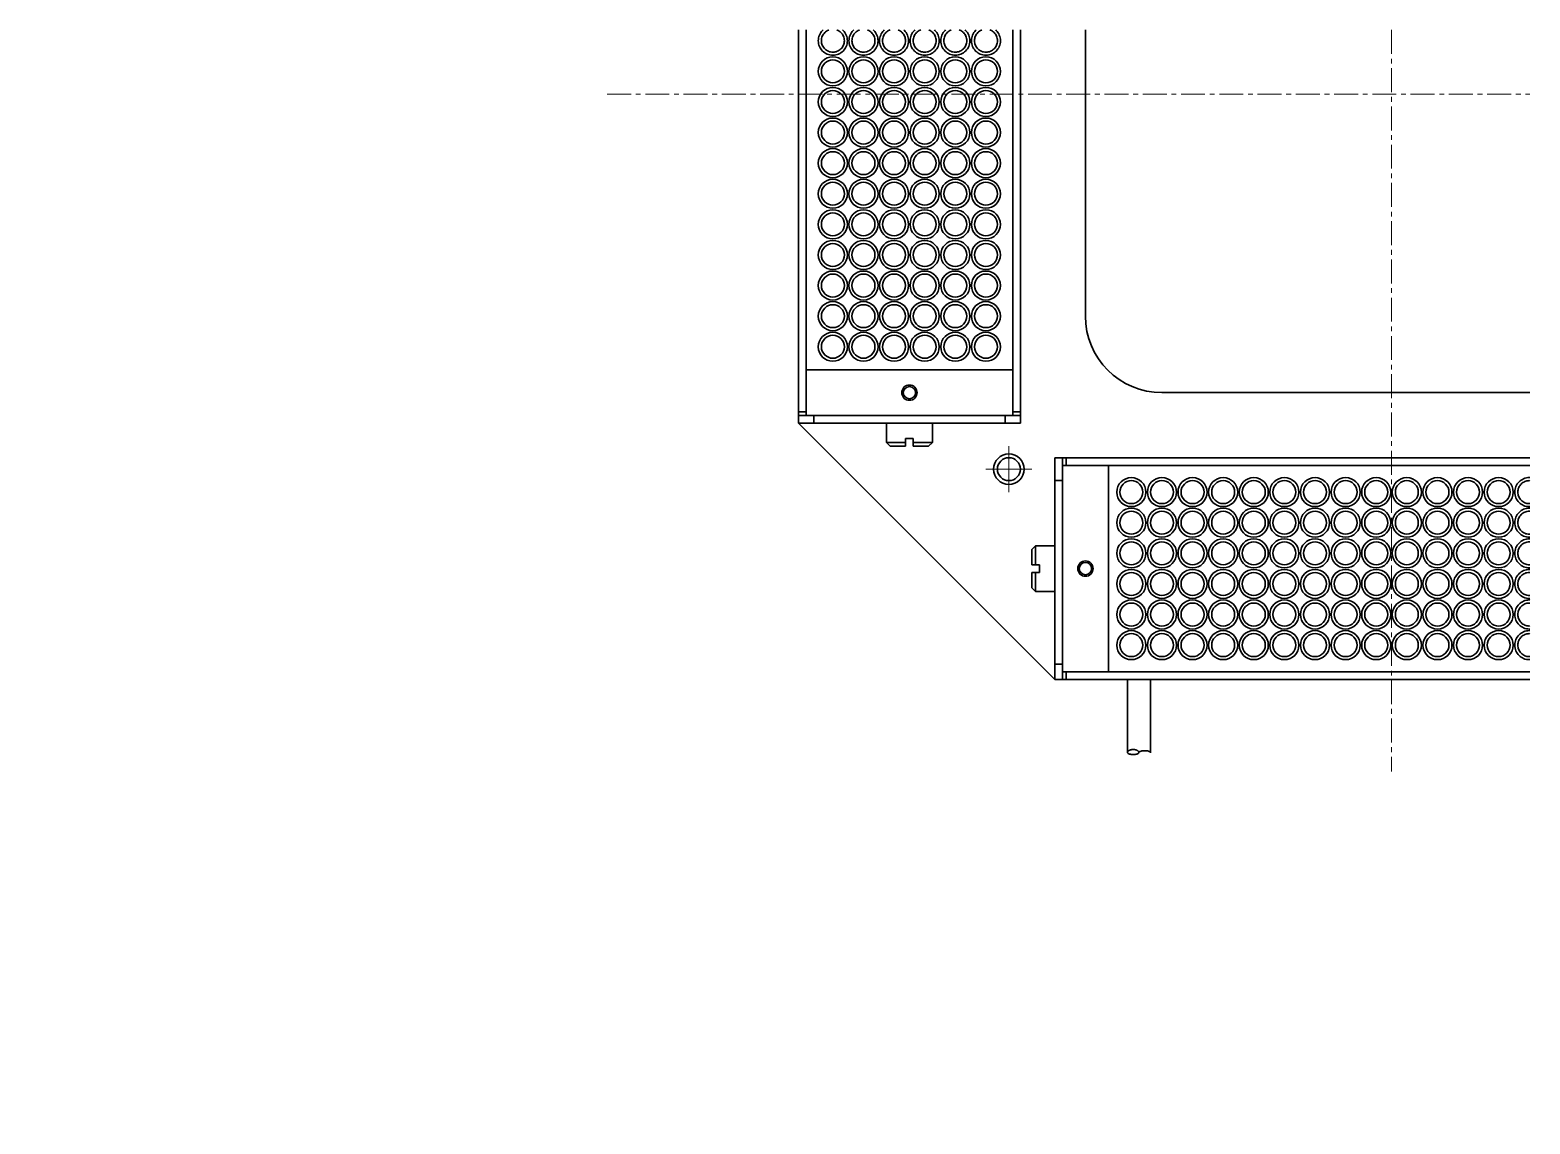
# Paper-space layout 'A3_2_1' of a CAD drawing. Header units: millimetres. Extents: x 0 to 392, y 0 to 286.
# The model-space entities are those that its viewports show. They can reach past a viewport. Long polylines and large blocks are cut down to what shows.
import ezdxf

# ---------------------------------------------------------------- set-up
doc = ezdxf.new("R2010")
doc.units = ezdxf.units.MM
doc.linetypes.add('CENTER', pattern=[2, 1.25, -0.25, 0.25, -0.25])
doc.layers.get('0').update_dxf_attribs({"lineweight": 30})
doc.layers.add('2KD_寸法１', color=7, linetype='Continuous', lineweight=15)
doc.layers.add('PINOFF', color=6, linetype='Continuous', lineweight=9)
doc.layers.get('PINOFF').freeze()

# ---------------------------------------------------------------- blocks, each defined once
blk = doc.blocks.new('A$C1C1A73F9')
for p, q in [((-37.5, 43), (-37.5, -43)), ((-36.5, 43), (-36.5, -43)), ((-9.5, 43), (-9.5, -43)), ((-8.5, 43), (-8.5, -43)), ((0, 30), (0, -30)), ((-36.5, -43), (-36.5, -37)), ((-36.5, -37), (-9.5, -37)), ((-9.5, -37), (-9.5, -43)), ((10, -40), (70, -40)), ((-37.5, -42.5), (-36.5, -42.5)), ((-37.5, -43), (-9.5, -43)), ((-37.5, -43), (-37.5, -44)), ((-37.5, -43), (-8.5, -43)), ((-9.5, -43), (-36.5, -43)), ((-35.5, -44), (-35.5, -43)), ((-10.5, -44), (-10.5, -43)), ((-9.5, -42.5), (-8.5, -42.5)), ((-8.5, -44), (-8.5, -43)), ((-37.5, -44), (-4, -77.5)), ((-8.5, -44), (-37.5, -44)), ((-26, -44), (-20, -44)), ((-26, -44), (-26, -46.5)), ((-20, -44), (-20, -46.5)), ((-26, -46.5), (-25.5, -47)), ((-23.5, -46.5), (-26, -46.5)), ((-25.5, -47), (-23.5, -47)), ((-23.5, -47), (-23.5, -46)), ((-23.5, -46), (-22.5, -46)), ((-22.5, -46), (-22.5, -47)), ((-20, -46.5), (-22.5, -46.5)), ((-22.5, -47), (-20.5, -47)), ((-20.5, -47), (-20, -46.5)), ((-4, -77.5), (-4, -48.5)), ((-3, -48.5), (-4, -48.5)), ((-3, -48.5), (-3, -77.5)), ((-3, -48.5), (83, -48.5)), ((-2.5, -49.5), (-2.5, -48.5)), ((-3, -77.5), (-3, -49.5)), ((-3, -49.5), (83, -49.5)), ((-3, -76.5), (-3, -49.5)), ((-3, -49.5), (3, -49.5)), ((3, -49.5), (3, -76.5)), ((-3, -51.5), (-4, -51.5)), ((-7, -60.5), (-6.5, -60)), ((-7, -62.5), (-7, -60.5)), ((-6.5, -60), (-6.5, -62.5)), ((-4, -60), (-6.5, -60)), ((-4, -66), (-4, -60)), ((-6, -62.5), (-7, -62.5)), ((-6, -63.5), (-6, -62.5)), ((-7, -63.5), (-6, -63.5)), ((-7, -65.5), (-7, -63.5)), ((-6.5, -63.5), (-6.5, -66)), ((-6.5, -66), (-7, -65.5)), ((-4, -66), (-6.5, -66)), ((-3, -75.5), (-4, -75.5)), ((-3, -77.5), (-4, -77.5)), ((-3, -76.5), (83, -76.5)), ((3, -76.5), (-3, -76.5)), ((-3, -77.5), (83, -77.5)), ((-2.5, -77.5), (-2.5, -76.5)), ((5.5, -87.1), (5.5, -77.5)), ((8.5, -87.1), (8.5, -77.5))]:
    blk.add_line(p, q)
for points in [[(5.5, -87.05), (5.5028, -87.0151), (5.5114, -86.9805), (5.5255, -86.9465), (5.5452, -86.9132), (5.5703, -86.881), (5.6005, -86.85), (5.6356, -86.8206), (5.6755, -86.7929), (5.7197, -86.7672), (5.7679, -86.7436), (5.8199, -86.7223), (5.875, -86.7036), (5.9331, -86.6875), (5.9935, -86.6741), (6.0559, -86.6636), (6.1197, -86.6561), (6.1846, -86.6515), (6.25, -86.65), (6.3154, -86.6515), (6.3803, -86.6561), (6.4441, -86.6636), (6.5065, -86.6741), (6.5669, -86.6875), (6.625, -86.7036), (6.6801, -86.7223), (6.7321, -86.7436), (6.7803, -86.7672), (6.8245, -86.7929), (6.8644, -86.8206), (6.8995, -86.85), (6.9297, -86.881), (6.9548, -86.9132), (6.9745, -86.9465), (6.9886, -86.9805), (6.9972, -87.0151), (7, -87.05)], [(7, -87.05), (6.9886, -87.0934), (6.9547, -87.1355), (6.8995, -87.175), (6.8245, -87.2107), (6.7321, -87.2415), (6.625, -87.2665), (6.5065, -87.2849), (6.3802, -87.2962), (6.25, -87.3), (6.1197, -87.2962), (5.9935, -87.2849), (5.875, -87.2665), (5.7679, -87.2415), (5.6754, -87.2107), (5.6005, -87.175), (5.5452, -87.1355), (5.5114, -87.0934), (5.5, -87.05)], [(7, -87.05), (7.0114, -87.0066), (7.0452, -86.9645), (7.1005, -86.925), (7.1754, -86.8893), (7.2679, -86.8585), (7.375, -86.8335), (7.4935, -86.8151), (7.6197, -86.8038), (7.75, -86.8), (7.8802, -86.8038), (8.0065, -86.8151), (8.125, -86.8335), (8.2321, -86.8585), (8.3245, -86.8893), (8.3995, -86.925), (8.4547, -86.9645), (8.4886, -87.0066), (8.5, -87.05)]]:
    blk.add_lwpolyline(points)
for centre, radius in [((-33, 10), 1.9), ((-29, 10), 1.9), ((-25, 10), 1.9), ((-21, 10), 1.9), ((-17, 10), 1.9), ((-13, 10), 1.9), ((-33, 6), 1.9), ((-29, 6), 1.9), ((-25, 6), 1.9), ((-21, 6), 1.9), ((-17, 6), 1.9), ((-13, 6), 1.9), ((-33, 6), 1.5), ((-29, 6), 1.5), ((-25, 6), 1.5), ((-21, 6), 1.5), ((-17, 6), 1.5), ((-13, 6), 1.5), ((-33, 2), 1.9), ((-33, 2), 1.5), ((-29, 2), 1.9), ((-29, 2), 1.5), ((-25, 2), 1.9), ((-25, 2), 1.5), ((-21, 2), 1.9), ((-21, 2), 1.5), ((-17, 2), 1.9), ((-17, 2), 1.5), ((-13, 2), 1.9), ((-13, 2), 1.5), ((-33, -2), 1.9), ((-33, -2), 1.5), ((-29, -2), 1.9), ((-29, -2), 1.5), ((-25, -2), 1.9), ((-25, -2), 1.5), ((-21, -2), 1.9), ((-21, -2), 1.5), ((-17, -2), 1.9), ((-17, -2), 1.5), ((-13, -2), 1.9), ((-13, -2), 1.5), ((-33, -6), 1.9), ((-33, -6), 1.5), ((-29, -6), 1.9), ((-29, -6), 1.5), ((-25, -6), 1.9), ((-25, -6), 1.5), ((-21, -6), 1.9), ((-21, -6), 1.5), ((-17, -6), 1.9), ((-17, -6), 1.5), ((-13, -6), 1.9), ((-13, -6), 1.5), ((-33, -10), 1.9), ((-33, -10), 1.5), ((-29, -10), 1.9), ((-29, -10), 1.5), ((-25, -10), 1.9), ((-25, -10), 1.5), ((-21, -10), 1.9), ((-21, -10), 1.5), ((-17, -10), 1.9), ((-17, -10), 1.5), ((-13, -10), 1.9), ((-13, -10), 1.5), ((-33, -14), 1.9), ((-33, -14), 1.5), ((-29, -14), 1.9), ((-29, -14), 1.5), ((-25, -14), 1.9), ((-25, -14), 1.5), ((-21, -14), 1.9), ((-21, -14), 1.5), ((-17, -14), 1.9), ((-17, -14), 1.5), ((-13, -14), 1.9), ((-13, -14), 1.5), ((-33, -18), 1.9), ((-33, -18), 1.5), ((-29, -18), 1.9), ((-29, -18), 1.5), ((-25, -18), 1.9), ((-25, -18), 1.5), ((-21, -18), 1.9), ((-21, -18), 1.5), ((-17, -18), 1.9), ((-17, -18), 1.5), ((-13, -18), 1.9), ((-13, -18), 1.5), ((-33, -22), 1.9), ((-33, -22), 1.5), ((-29, -22), 1.9), ((-29, -22), 1.5), ((-25, -22), 1.9), ((-25, -22), 1.5), ((-21, -22), 1.9), ((-21, -22), 1.5), ((-17, -22), 1.9), ((-17, -22), 1.5), ((-13, -22), 1.9), ((-13, -22), 1.5), ((-33, -26), 1.9), ((-33, -26), 1.5), ((-29, -26), 1.9), ((-29, -26), 1.5), ((-25, -26), 1.9), ((-25, -26), 1.5), ((-21, -26), 1.9), ((-21, -26), 1.5), ((-17, -26), 1.9), ((-17, -26), 1.5), ((-13, -26), 1.9), ((-13, -26), 1.5), ((-33, -30), 1.9), ((-33, -30), 1.5), ((-29, -30), 1.9), ((-29, -30), 1.5), ((-25, -30), 1.9), ((-25, -30), 1.5), ((-21, -30), 1.9), ((-21, -30), 1.5), ((-17, -30), 1.9), ((-17, -30), 1.5), ((-13, -30), 1.9), ((-13, -30), 1.5), ((-33, -34), 1.9), ((-33, -34), 1.5), ((-29, -34), 1.9), ((-29, -34), 1.5), ((-25, -34), 1.9), ((-25, -34), 1.5), ((-21, -34), 1.9), ((-21, -34), 1.5), ((-17, -34), 1.9), ((-17, -34), 1.5), ((-13, -34), 1.9), ((-13, -34), 1.5), ((-23, -40), 1), ((-23, -40), 0.8), ((-10, -50), 2), ((-10, -50), 1.5), ((6, -53), 1.9), ((6, -53), 1.5), ((10, -53), 1.9), ((10, -53), 1.5), ((14, -53), 1.9), ((14, -53), 1.5), ((18, -53), 1.9), ((18, -53), 1.5), ((22, -53), 1.9), ((22, -53), 1.5), ((26, -53), 1.9), ((26, -53), 1.5), ((30, -53), 1.9), ((30, -53), 1.5), ((34, -53), 1.9), ((34, -53), 1.5), ((38, -53), 1.9), ((38, -53), 1.5), ((42, -53), 1.9), ((42, -53), 1.5), ((46, -53), 1.9), ((46, -53), 1.5), ((50, -53), 1.9), ((50, -53), 1.5), ((54, -53), 1.9), ((54, -53), 1.5), ((58, -53), 1.9), ((58, -53), 1.5), ((6, -57), 1.9), ((6, -57), 1.5), ((10, -57), 1.9), ((10, -57), 1.5), ((14, -57), 1.9), ((14, -57), 1.5), ((18, -57), 1.9), ((18, -57), 1.5), ((22, -57), 1.9), ((22, -57), 1.5), ((26, -57), 1.9), ((26, -57), 1.5), ((30, -57), 1.9), ((30, -57), 1.5), ((34, -57), 1.9), ((34, -57), 1.5), ((38, -57), 1.9), ((38, -57), 1.5), ((42, -57), 1.9), ((42, -57), 1.5), ((46, -57), 1.9), ((46, -57), 1.5), ((50, -57), 1.9), ((50, -57), 1.5), ((54, -57), 1.9), ((54, -57), 1.5), ((58, -57), 1.9), ((58, -57), 1.5), ((6, -61), 1.9), ((6, -61), 1.5), ((10, -61), 1.9), ((10, -61), 1.5), ((14, -61), 1.9), ((14, -61), 1.5), ((18, -61), 1.9), ((18, -61), 1.5), ((22, -61), 1.9), ((22, -61), 1.5), ((26, -61), 1.9), ((26, -61), 1.5), ((30, -61), 1.9), ((30, -61), 1.5), ((34, -61), 1.9), ((34, -61), 1.5), ((38, -61), 1.9), ((38, -61), 1.5), ((42, -61), 1.9), ((42, -61), 1.5), ((46, -61), 1.9), ((46, -61), 1.5), ((50, -61), 1.9), ((50, -61), 1.5), ((54, -61), 1.9), ((54, -61), 1.5), ((58, -61), 1.9), ((58, -61), 1.5), ((0, -63), 1), ((0, -63), 0.8), ((6, -65), 1.9), ((6, -65), 1.5), ((10, -65), 1.9), ((10, -65), 1.5), ((14, -65), 1.9), ((14, -65), 1.5), ((18, -65), 1.9), ((18, -65), 1.5), ((22, -65), 1.9), ((22, -65), 1.5), ((26, -65), 1.9), ((26, -65), 1.5), ((30, -65), 1.9), ((30, -65), 1.5), ((34, -65), 1.9), ((34, -65), 1.5), ((38, -65), 1.9), ((38, -65), 1.5), ((42, -65), 1.9), ((42, -65), 1.5), ((46, -65), 1.9), ((46, -65), 1.5), ((50, -65), 1.9), ((50, -65), 1.5), ((54, -65), 1.9), ((54, -65), 1.5), ((58, -65), 1.9), ((58, -65), 1.5), ((6, -69), 1.9), ((6, -69), 1.5), ((10, -69), 1.9), ((10, -69), 1.5), ((14, -69), 1.9), ((14, -69), 1.5), ((18, -69), 1.9), ((18, -69), 1.5), ((22, -69), 1.9), ((22, -69), 1.5), ((26, -69), 1.9), ((26, -69), 1.5), ((30, -69), 1.9), ((30, -69), 1.5), ((34, -69), 1.9), ((34, -69), 1.5), ((38, -69), 1.9), ((38, -69), 1.5), ((42, -69), 1.9), ((42, -69), 1.5), ((46, -69), 1.9), ((46, -69), 1.5), ((50, -69), 1.9), ((50, -69), 1.5), ((54, -69), 1.9), ((54, -69), 1.5), ((58, -69), 1.9), ((58, -69), 1.5), ((6, -73), 1.9), ((6, -73), 1.5), ((10, -73), 1.9), ((10, -73), 1.5), ((14, -73), 1.9), ((14, -73), 1.5), ((18, -73), 1.9), ((18, -73), 1.5), ((22, -73), 1.9), ((22, -73), 1.5), ((26, -73), 1.9), ((26, -73), 1.5), ((30, -73), 1.9), ((30, -73), 1.5), ((34, -73), 1.9), ((34, -73), 1.5), ((38, -73), 1.9), ((38, -73), 1.5), ((42, -73), 1.9), ((42, -73), 1.5), ((46, -73), 1.9), ((46, -73), 1.5), ((50, -73), 1.9), ((50, -73), 1.5), ((54, -73), 1.9), ((54, -73), 1.5), ((58, -73), 1.9), ((58, -73), 1.5)]:
    blk.add_circle(centre, radius)
blk.add_arc((10, -30), 10, 180, 270)

msp = doc.modelspace()

# ---------------------------------------------------------------- linework, layer by layer
at = {"layer": '2KD_寸法１', "linetype": 'CENTER', "ltscale": 10}
for p, q in [((177.657, 222.845), (177.657, 45.845)), ((75.157, 134.345), (280.157, 134.345))]:
    msp.add_line(p, q, dxfattribs=at)
at = {"layer": '2KD_寸法１'}
for p, q in [((127.657, 88.345), (127.657, 82.345)), ((124.657, 85.345), (130.657, 85.345))]:
    msp.add_line(p, q, dxfattribs=at)

# ---------------------------------------------------------------- block references
msp.add_blockref('A$C1C1A73F9', (137.657, 135.345))

psp = doc.layouts.new('A3_2_1')

# ---------------------------------------------------------------- viewports
at = {"layer": 'PINOFF', "color": 7, "lineweight": 0}
psp.add_viewport(center=(195.5, 142.5), size=(392, 286), view_center_point=(97.75, 71.25), view_height=143.00001, dxfattribs=at)

doc.saveas('drawing.dxf')
